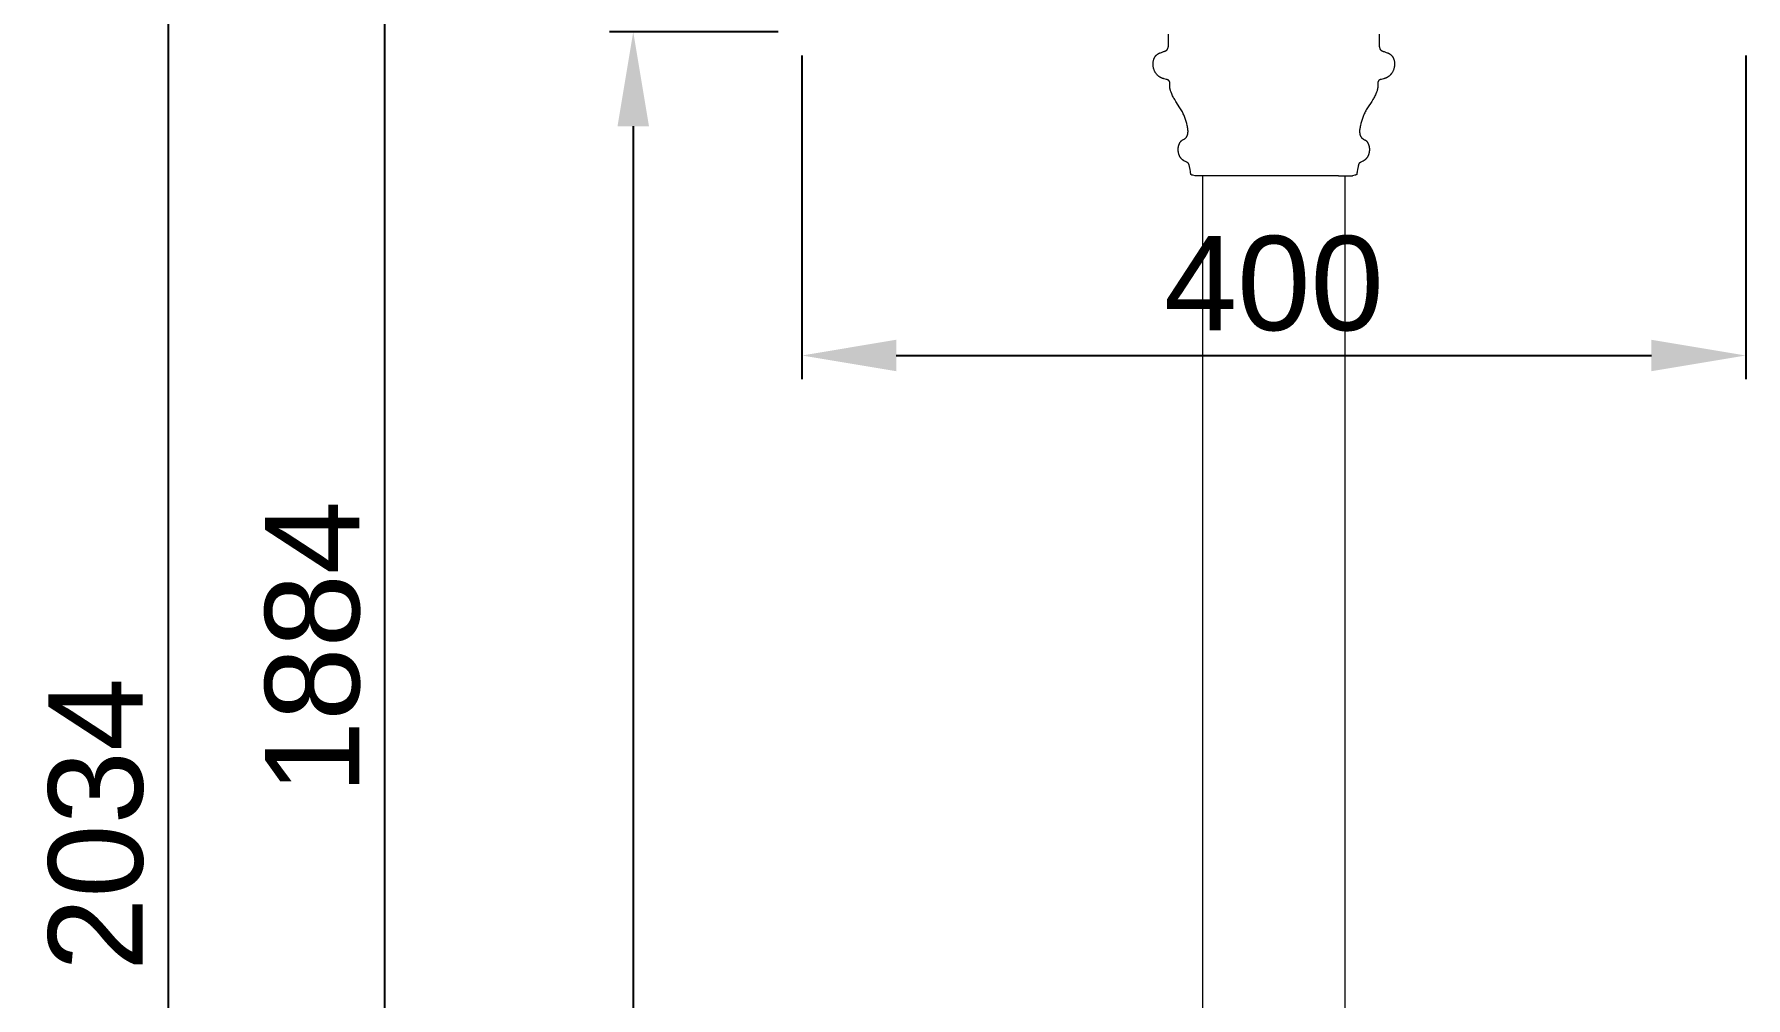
# Model space of a CAD drawing. Header units: millimetres. Extents: x -124 to 15640, y 659 to 4121.
# Drawn here: x -124 to 601, y 3030 to 3439 of the extents above; entities that cross this region are included whole.
import ezdxf

# ---------------------------------------------------------------- set-up
doc = ezdxf.new("R2010")
doc.units = ezdxf.units.MM
doc.layers.add('ZANO_R', color=7, linetype='Continuous', lineweight=0)
doc.styles.add('Arial', font='arial.ttf')
doc.styles.get("Standard").update_dxf_attribs({"font": 'ARIALUNI.TTF'})
doc.dimstyles.new('pl i ang', dxfattribs={"dimtxt": 50, "dimasz": 50, "dimexe": 1.25, "dimexo": 0.625, "dimgap": 10, "dimtad": 1, "dimtoh": 1, "dimtxsty": 'Standard', "dimcen": 2.5, "dimclrd": 1, "dimclre": 1, "dimclrt": 1, "dimadec": 0, "dimazin": 0, "dimtfac": 1, "dimtmove": 0, "dimatfit": 3, "dimfxl": 1, "dimarcsym": 1})

# ---------------------------------------------------------------- blocks, each defined once
blk = doc.blocks.new('*D452')
at = {"layer": 'ZANO_R', "color": 1, "lineweight": -2}
for p, q in [((387.78, 4120.6), (-77.3, 4120.6)), ((-67.3, 4080.6), (-67.3, 2126.6)), ((266.27, 2086.6), (-77.3, 2086.6))]:
    blk.add_line(p, q, dxfattribs=at)
at = {"layer": 'ZANO_R', "color": 1}
for points in [[(-60.64, 4080.6), (-73.97, 4080.6), (-67.3, 4120.6)], [(-73.97, 2126.6), (-60.64, 2126.6), (-67.3, 2086.6)]]:
    blk.add_solid(points, dxfattribs=at)
at = {"layer": 'ZANO_R', "color": 1, "insert": (-97.74, 3103.6), "char_height": 40, "attachment_point": 5, "rotation": 90, "style": 'Arial'}
blk.add_mtext('2034', dxfattribs=at)
blk = doc.blocks.new('*D453')
at = {"layer": 'ZANO_R', "color": 1, "lineweight": -2}
for p, q in [((387.78, 4120.6), (14.49, 4120.6)), ((24.49, 4080.6), (24.49, 2276.6)), ((155.51, 2236.6), (14.49, 2236.6))]:
    blk.add_line(p, q, dxfattribs=at)
at = {"layer": 'ZANO_R', "color": 1}
for points in [[(31.15, 4080.6), (17.82, 4080.6), (24.49, 4120.6)], [(17.82, 2276.6), (31.15, 2276.6), (24.49, 2236.6)]]:
    blk.add_solid(points, dxfattribs=at)
at = {"layer": 'ZANO_R', "color": 1, "insert": (-5.94, 3178.6), "char_height": 40, "attachment_point": 5, "rotation": 90, "style": 'Arial'}
blk.add_mtext('1884', dxfattribs=at)
blk = doc.blocks.new('*D458')
at = {"layer": 'ZANO_R', "color": 1, "lineweight": -2}
for p, q in [((201.29, 3429.6), (201.29, 3292.39)), ((601.29, 3429.6), (601.29, 3292.39)), ((241.29, 3302.39), (561.29, 3302.39))]:
    blk.add_line(p, q, dxfattribs=at)
at = {"layer": 'ZANO_R', "color": 1}
for points in [[(241.29, 3309.06), (241.29, 3295.72), (201.29, 3302.39)], [(561.29, 3295.72), (561.29, 3309.06), (601.29, 3302.39)]]:
    blk.add_solid(points, dxfattribs=at)
at = {"layer": 'ZANO_R', "color": 1, "insert": (401.29, 3332.81), "char_height": 40, "attachment_point": 5, "style": 'Arial'}
blk.add_mtext('400', dxfattribs=at)
blk = doc.blocks.new('*D464')
at = {"layer": 'ZANO_R', "color": 1, "lineweight": -2}
for p, q in [((191.29, 3439.6), (119.85, 3439.6)), ((129.85, 3399.6), (129.85, 2276.6)), ((344.84, 2236.6), (119.85, 2236.6))]:
    blk.add_line(p, q, dxfattribs=at)
at = {"layer": 'ZANO_R', "color": 1}
for points in [[(136.51, 3399.6), (123.18, 3399.6), (129.85, 3439.6)], [(123.18, 2276.6), (136.51, 2276.6), (129.85, 2236.6)]]:
    blk.add_solid(points, dxfattribs=at)
at = {"layer": 'ZANO_R', "color": 1, "insert": (99.41, 2838.1), "char_height": 40, "attachment_point": 5, "rotation": 90, "style": 'Arial'}
blk.add_mtext('1203', dxfattribs=at)

msp = doc.modelspace()

# ---------------------------------------------------------------- linework, layer by layer
at = {"layer": 'ZANO_R'}
for p, q in [((356.65, 3435.29), (356.62, 3438.6)), ((445.95, 3438.6), (445.92, 3435.29)), ((352.7, 3430.52), (352.8, 3430.57)), ((352.8, 3430.57), (353.02, 3430.66)), ((353.02, 3430.66), (353.24, 3430.75)), ((353.24, 3430.75), (353.69, 3430.91)), ((353.69, 3430.91), (354.59, 3431.2)), ((354.59, 3431.2), (354.88, 3431.31)), ((354.88, 3431.31), (355.04, 3431.37)), ((355.04, 3431.37), (355.2, 3431.43)), ((355.2, 3431.43), (355.29, 3431.47)), ((355.29, 3431.47), (355.37, 3431.51)), ((355.37, 3431.51), (355.46, 3431.55)), ((355.46, 3431.55), (355.55, 3431.59)), ((355.55, 3431.59), (355.63, 3431.64)), ((355.63, 3431.64), (355.71, 3431.69)), ((355.71, 3431.69), (355.75, 3431.71)), ((355.75, 3431.71), (355.79, 3431.74)), ((355.79, 3431.74), (355.83, 3431.77)), ((355.83, 3431.77), (355.87, 3431.79)), ((355.87, 3431.79), (355.9, 3431.82)), ((355.9, 3431.82), (355.94, 3431.85)), ((355.94, 3431.85), (355.97, 3431.88)), ((355.97, 3431.88), (356.01, 3431.91)), ((356.01, 3431.91), (356.04, 3431.93)), ((356.04, 3431.93), (356.07, 3431.97)), ((356.07, 3431.97), (356.08, 3431.98)), ((356.08, 3431.98), (356.1, 3432)), ((356.1, 3432), (356.11, 3432.01)), ((356.11, 3432.01), (356.12, 3432.03)), ((356.12, 3432.03), (356.14, 3432.05)), ((356.14, 3432.05), (356.15, 3432.06)), ((356.15, 3432.06), (356.16, 3432.08)), ((356.16, 3432.08), (356.18, 3432.1)), ((356.18, 3432.1), (356.19, 3432.12)), ((356.19, 3432.12), (356.2, 3432.14)), ((356.2, 3432.14), (356.21, 3432.16)), ((356.21, 3432.16), (356.22, 3432.17)), ((356.22, 3432.17), (356.24, 3432.21)), ((356.24, 3432.21), (356.26, 3432.25)), ((356.26, 3432.25), (356.28, 3432.29)), ((356.28, 3432.29), (356.3, 3432.33)), ((356.3, 3432.33), (356.31, 3432.36)), ((356.31, 3432.36), (356.33, 3432.4)), ((356.33, 3432.4), (356.36, 3432.48)), ((356.36, 3432.48), (356.4, 3432.62)), ((356.4, 3432.62), (356.51, 3432.98)), ((356.51, 3432.98), (356.53, 3433.06)), ((356.53, 3433.06), (356.55, 3433.14)), ((356.55, 3433.14), (356.57, 3433.22)), ((356.57, 3433.22), (356.58, 3433.3)), ((356.58, 3433.3), (356.6, 3433.38)), ((356.6, 3433.38), (356.61, 3433.47)), ((356.61, 3433.47), (356.62, 3433.56)), ((356.62, 3433.56), (356.63, 3433.65)), ((356.63, 3433.65), (356.64, 3433.76)), ((356.64, 3433.87), (356.65, 3434.12)), ((356.64, 3433.76), (356.64, 3433.87)), ((356.65, 3434.12), (356.65, 3435.29)), ((445.92, 3435.29), (445.92, 3434.12)), ((445.92, 3434.12), (445.93, 3433.87)), ((445.93, 3433.87), (445.94, 3433.76)), ((445.94, 3433.76), (445.95, 3433.65)), ((445.95, 3433.65), (445.96, 3433.56)), ((445.96, 3433.56), (445.97, 3433.47)), ((445.97, 3433.47), (445.98, 3433.38)), ((445.98, 3433.38), (445.99, 3433.3)), ((445.99, 3433.3), (446.01, 3433.22)), ((446.01, 3433.22), (446.03, 3433.14)), ((446.03, 3433.14), (446.05, 3433.06)), ((446.05, 3433.06), (446.07, 3432.98)), ((446.07, 3432.98), (446.17, 3432.62)), ((446.17, 3432.62), (446.22, 3432.48)), ((446.22, 3432.48), (446.25, 3432.4)), ((446.25, 3432.4), (446.26, 3432.36)), ((446.26, 3432.36), (446.28, 3432.33)), ((446.28, 3432.33), (446.29, 3432.29)), ((446.29, 3432.29), (446.31, 3432.25)), ((446.31, 3432.25), (446.33, 3432.21)), ((446.33, 3432.21), (446.35, 3432.17)), ((446.35, 3432.17), (446.36, 3432.16)), ((446.36, 3432.16), (446.37, 3432.14)), ((446.37, 3432.14), (446.39, 3432.12)), ((446.39, 3432.12), (446.4, 3432.1)), ((446.4, 3432.1), (446.41, 3432.08)), ((446.41, 3432.08), (446.42, 3432.06)), ((446.42, 3432.06), (446.44, 3432.05)), ((446.44, 3432.05), (446.45, 3432.03)), ((446.45, 3432.03), (446.47, 3432.01)), ((446.47, 3432.01), (446.48, 3432)), ((446.48, 3432), (446.49, 3431.98)), ((446.49, 3431.98), (446.51, 3431.97)), ((446.51, 3431.97), (446.54, 3431.93)), ((446.54, 3431.93), (446.57, 3431.91)), ((446.57, 3431.91), (446.6, 3431.88)), ((446.6, 3431.88), (446.64, 3431.85)), ((446.64, 3431.85), (446.67, 3431.82)), ((446.67, 3431.82), (446.71, 3431.79)), ((446.71, 3431.79), (446.75, 3431.77)), ((446.75, 3431.77), (446.78, 3431.74)), ((446.78, 3431.74), (446.82, 3431.71)), ((446.82, 3431.71), (446.86, 3431.69)), ((446.86, 3431.69), (446.95, 3431.64)), ((446.95, 3431.64), (447.03, 3431.59)), ((447.03, 3431.59), (447.12, 3431.55)), ((447.12, 3431.55), (447.2, 3431.51)), ((447.2, 3431.51), (447.29, 3431.47)), ((447.29, 3431.47), (447.37, 3431.43)), ((447.37, 3431.43), (447.54, 3431.37)), ((447.54, 3431.37), (447.7, 3431.31)), ((447.7, 3431.31), (447.99, 3431.2)), ((447.99, 3431.2), (448.88, 3430.91)), ((448.88, 3430.91), (449.34, 3430.75)), ((449.34, 3430.75), (449.56, 3430.66)), ((449.56, 3430.66), (449.77, 3430.57)), ((449.77, 3430.57), (449.88, 3430.52)), ((350.11, 3426.07), (350.12, 3426.27)), ((350.11, 3425.87), (350.11, 3426.07)), ((350.11, 3425.68), (350.11, 3425.87)), ((350.12, 3425.48), (350.11, 3425.68)), ((350.12, 3426.27), (350.13, 3426.47)), ((350.14, 3425.28), (350.12, 3425.48)), ((350.13, 3426.47), (350.15, 3426.66)), ((350.16, 3425.09), (350.14, 3425.28)), ((350.15, 3426.66), (350.17, 3426.86)), ((350.19, 3424.89), (350.16, 3425.09)), ((350.17, 3426.86), (350.2, 3427.06)), ((350.22, 3424.7), (350.19, 3424.89)), ((350.2, 3427.06), (350.24, 3427.25)), ((350.26, 3424.5), (350.22, 3424.7)), ((350.24, 3427.25), (350.28, 3427.44)), ((350.3, 3424.3), (350.26, 3424.5)), ((350.28, 3427.44), (350.33, 3427.63)), ((350.35, 3424.1), (350.3, 3424.3)), ((350.33, 3427.63), (350.39, 3427.82)), ((350.41, 3423.9), (350.35, 3424.1)), ((350.39, 3427.82), (350.44, 3427.99)), ((350.47, 3423.71), (350.41, 3423.9)), ((350.44, 3427.99), (350.51, 3428.16)), ((350.54, 3423.51), (350.47, 3423.71)), ((350.51, 3428.16), (350.58, 3428.33)), ((350.62, 3423.32), (350.54, 3423.51)), ((350.58, 3428.33), (350.61, 3428.41)), ((350.61, 3428.41), (350.65, 3428.49)), ((350.7, 3423.13), (350.62, 3423.32)), ((350.65, 3428.49), (350.69, 3428.57)), ((350.69, 3428.57), (350.73, 3428.65)), ((350.73, 3428.65), (350.77, 3428.73)), ((350.77, 3428.73), (350.82, 3428.81)), ((350.82, 3428.81), (350.86, 3428.89)), ((350.86, 3428.89), (350.91, 3428.97)), ((350.91, 3428.97), (350.96, 3429.04)), ((350.96, 3429.04), (351.01, 3429.12)), ((351.01, 3429.12), (351.06, 3429.19)), ((351.06, 3429.19), (351.11, 3429.26)), ((351.11, 3429.26), (351.17, 3429.33)), ((351.17, 3429.33), (351.22, 3429.41)), ((351.22, 3429.41), (351.28, 3429.47)), ((351.28, 3429.47), (351.34, 3429.54)), ((351.34, 3429.54), (351.4, 3429.61)), ((351.4, 3429.61), (351.46, 3429.67)), ((351.46, 3429.67), (351.53, 3429.74)), ((351.53, 3429.74), (351.59, 3429.8)), ((351.59, 3429.8), (351.66, 3429.86)), ((351.66, 3429.86), (351.73, 3429.92)), ((351.73, 3429.92), (351.8, 3429.98)), ((351.8, 3429.98), (351.87, 3430.03)), ((351.87, 3430.03), (351.94, 3430.09)), ((351.94, 3430.09), (352.02, 3430.14)), ((352.02, 3430.14), (352.11, 3430.2)), ((352.11, 3430.2), (352.2, 3430.26)), ((352.2, 3430.26), (352.3, 3430.32)), ((352.3, 3430.32), (352.39, 3430.37)), ((352.39, 3430.37), (352.49, 3430.42)), ((352.49, 3430.42), (352.59, 3430.47)), ((352.59, 3430.47), (352.7, 3430.52)), ((449.88, 3430.52), (449.98, 3430.47)), ((449.98, 3430.47), (450.08, 3430.42)), ((450.08, 3430.42), (450.18, 3430.37)), ((450.18, 3430.37), (450.28, 3430.32)), ((450.28, 3430.32), (450.37, 3430.26)), ((450.37, 3430.26), (450.47, 3430.2)), ((450.47, 3430.2), (450.56, 3430.14)), ((450.56, 3430.14), (450.63, 3430.09)), ((450.63, 3430.09), (450.71, 3430.03)), ((450.71, 3430.03), (450.78, 3429.98)), ((450.78, 3429.98), (450.85, 3429.92)), ((450.85, 3429.92), (450.92, 3429.86)), ((450.92, 3429.86), (450.98, 3429.8)), ((450.98, 3429.8), (451.05, 3429.74)), ((451.05, 3429.74), (451.11, 3429.67)), ((451.11, 3429.67), (451.17, 3429.61)), ((451.17, 3429.61), (451.23, 3429.54)), ((451.23, 3429.54), (451.29, 3429.47)), ((451.29, 3429.47), (451.35, 3429.41)), ((451.35, 3429.41), (451.41, 3429.33)), ((451.41, 3429.33), (451.46, 3429.26)), ((451.46, 3429.26), (451.51, 3429.19)), ((451.51, 3429.19), (451.57, 3429.12)), ((451.57, 3429.12), (451.62, 3429.04)), ((451.62, 3429.04), (451.66, 3428.97)), ((451.66, 3428.97), (451.71, 3428.89)), ((451.71, 3428.89), (451.76, 3428.81)), ((451.76, 3428.81), (451.8, 3428.73)), ((451.8, 3428.73), (451.84, 3428.65)), ((451.84, 3428.65), (451.88, 3428.57)), ((451.88, 3428.57), (451.92, 3428.49)), ((451.96, 3423.32), (451.88, 3423.13)), ((451.92, 3428.49), (451.96, 3428.41)), ((451.96, 3428.41), (452, 3428.33)), ((452.03, 3423.51), (451.96, 3423.32)), ((452, 3428.33), (452.07, 3428.16)), ((452.1, 3423.71), (452.03, 3423.51)), ((452.07, 3428.16), (452.13, 3427.99)), ((452.16, 3423.9), (452.1, 3423.71)), ((452.13, 3427.99), (452.19, 3427.82)), ((452.22, 3424.1), (452.16, 3423.9)), ((452.19, 3427.82), (452.24, 3427.63)), ((452.27, 3424.3), (452.22, 3424.1)), ((452.24, 3427.63), (452.29, 3427.44)), ((452.32, 3424.5), (452.27, 3424.3)), ((452.29, 3427.44), (452.34, 3427.25)), ((452.36, 3424.7), (452.32, 3424.5)), ((452.34, 3427.25), (452.37, 3427.06)), ((452.39, 3424.89), (452.36, 3424.7)), ((452.37, 3427.06), (452.4, 3426.86)), ((452.42, 3425.09), (452.39, 3424.89)), ((452.4, 3426.86), (452.43, 3426.66)), ((452.44, 3425.28), (452.42, 3425.09)), ((452.43, 3426.66), (452.45, 3426.47)), ((452.45, 3425.48), (452.44, 3425.28)), ((452.45, 3426.47), (452.46, 3426.27)), ((452.46, 3425.68), (452.45, 3425.48)), ((452.46, 3426.27), (452.47, 3426.07)), ((452.47, 3425.87), (452.46, 3425.68)), ((452.47, 3426.07), (452.47, 3425.87)), ((350.79, 3422.94), (350.7, 3423.13)), ((350.88, 3422.76), (350.79, 3422.94)), ((350.98, 3422.57), (350.88, 3422.76)), ((351.08, 3422.39), (350.98, 3422.57)), ((351.2, 3422.22), (351.08, 3422.39)), ((351.31, 3422.04), (351.2, 3422.22)), ((351.44, 3421.88), (351.31, 3422.04)), ((351.57, 3421.71), (351.44, 3421.88)), ((351.63, 3421.63), (351.57, 3421.71)), ((351.7, 3421.55), (351.63, 3421.63)), ((351.77, 3421.47), (351.7, 3421.55)), ((351.85, 3421.39), (351.77, 3421.47)), ((351.92, 3421.31), (351.85, 3421.39)), ((351.99, 3421.24), (351.92, 3421.31)), ((352.07, 3421.16), (351.99, 3421.24)), ((352.15, 3421.09), (352.07, 3421.16)), ((352.23, 3421.02), (352.15, 3421.09)), ((352.31, 3420.95), (352.23, 3421.02)), ((352.39, 3420.88), (352.31, 3420.95)), ((352.48, 3420.81), (352.39, 3420.88)), ((352.56, 3420.74), (352.48, 3420.81)), ((352.65, 3420.68), (352.56, 3420.74)), ((352.74, 3420.61), (352.65, 3420.68)), ((352.83, 3420.55), (352.74, 3420.61)), ((352.92, 3420.49), (352.83, 3420.55)), ((353.01, 3420.43), (352.92, 3420.49)), ((353.11, 3420.37), (353.01, 3420.43)), ((353.21, 3420.31), (353.11, 3420.37)), ((353.3, 3420.26), (353.21, 3420.31)), ((353.4, 3420.21), (353.3, 3420.26)), ((353.51, 3420.15), (353.4, 3420.21)), ((353.61, 3420.1), (353.51, 3420.15)), ((353.71, 3420.06), (353.61, 3420.1)), ((353.82, 3420.01), (353.71, 3420.06)), ((353.93, 3419.97), (353.82, 3420.01)), ((354.04, 3419.92), (353.93, 3419.97)), ((354.15, 3419.88), (354.04, 3419.92)), ((354.26, 3419.84), (354.15, 3419.88)), ((354.37, 3419.8), (354.26, 3419.84)), ((354.49, 3419.77), (354.37, 3419.8)), ((354.62, 3419.73), (354.49, 3419.77)), ((354.76, 3419.69), (354.62, 3419.73)), ((355.8, 3419.44), (354.76, 3419.69)), ((355.92, 3419.41), (355.8, 3419.44)), ((356.04, 3419.37), (355.92, 3419.41)), ((356.16, 3419.33), (356.04, 3419.37)), ((356.22, 3419.31), (356.16, 3419.33)), ((356.28, 3419.29), (356.22, 3419.31)), ((356.33, 3419.27), (356.28, 3419.29)), ((356.39, 3419.24), (356.33, 3419.27)), ((356.44, 3419.22), (356.39, 3419.24)), ((356.49, 3419.19), (356.44, 3419.22)), ((356.52, 3419.18), (356.49, 3419.19)), ((356.54, 3419.16), (356.52, 3419.18)), ((356.57, 3419.15), (356.54, 3419.16)), ((356.59, 3419.13), (356.57, 3419.15)), ((356.62, 3419.12), (356.59, 3419.13)), ((356.64, 3419.1), (356.62, 3419.12)), ((356.66, 3419.09), (356.64, 3419.1)), ((356.68, 3419.07), (356.66, 3419.09)), ((356.7, 3419.06), (356.68, 3419.07)), ((356.73, 3419.04), (356.7, 3419.06)), ((356.75, 3419.02), (356.73, 3419.04)), ((356.77, 3419.01), (356.75, 3419.02)), ((356.78, 3418.99), (356.77, 3419.01)), ((356.8, 3418.97), (356.78, 3418.99)), ((356.82, 3418.95), (356.8, 3418.97)), ((356.84, 3418.93), (356.82, 3418.95)), ((356.86, 3418.92), (356.84, 3418.93)), ((356.87, 3418.9), (356.86, 3418.92)), ((356.89, 3418.88), (356.87, 3418.9)), ((356.91, 3418.86), (356.89, 3418.88)), ((356.92, 3418.84), (356.91, 3418.86)), ((356.94, 3418.82), (356.92, 3418.84)), ((356.95, 3418.8), (356.94, 3418.82)), ((356.97, 3418.78), (356.95, 3418.8)), ((356.98, 3418.76), (356.97, 3418.78)), ((356.99, 3418.74), (356.98, 3418.76)), ((357.01, 3418.72), (356.99, 3418.74)), ((357.02, 3418.7), (357.01, 3418.72)), ((357.03, 3418.68), (357.02, 3418.7)), ((357.04, 3418.66), (357.03, 3418.68)), ((357.06, 3418.64), (357.04, 3418.66)), ((357.07, 3418.62), (357.06, 3418.64)), ((357.09, 3418.57), (357.07, 3418.62)), ((357.11, 3418.53), (357.09, 3418.57)), ((357.12, 3418.48), (357.11, 3418.53)), ((357.14, 3418.44), (357.12, 3418.48)), ((357.16, 3418.39), (357.14, 3418.44)), ((357.17, 3418.35), (357.16, 3418.39)), ((357.18, 3418.3), (357.17, 3418.35)), ((357.2, 3418.25), (357.18, 3418.3)), ((357.21, 3418.2), (357.2, 3418.25)), ((357.22, 3418.15), (357.21, 3418.2)), ((357.22, 3418.1), (357.22, 3418.15)), ((357.23, 3418.06), (357.22, 3418.1)), ((357.24, 3418.01), (357.23, 3418.06)), ((357.25, 3417.96), (357.24, 3418.01)), ((357.24, 3416.59), (357.27, 3417.48)), ((357.24, 3416.32), (357.24, 3416.59)), ((357.24, 3416.18), (357.24, 3416.32)), ((357.25, 3416.05), (357.24, 3416.18)), ((357.25, 3417.85), (357.25, 3417.96)), ((357.26, 3417.73), (357.25, 3417.85)), ((357.27, 3417.61), (357.26, 3417.73)), ((357.27, 3417.48), (357.27, 3417.61)), ((445.32, 3417.85), (445.31, 3417.73)), ((445.31, 3417.73), (445.31, 3417.61)), ((445.31, 3417.61), (445.31, 3417.48)), ((445.31, 3417.48), (445.33, 3416.59)), ((445.33, 3417.96), (445.32, 3417.85)), ((445.34, 3418.01), (445.33, 3417.96)), ((445.33, 3416.59), (445.33, 3416.32)), ((445.33, 3416.32), (445.33, 3416.18)), ((445.33, 3416.18), (445.33, 3416.05)), ((445.35, 3418.1), (445.34, 3418.06)), ((445.34, 3418.06), (445.34, 3418.01)), ((445.36, 3418.15), (445.35, 3418.1)), ((445.37, 3418.2), (445.36, 3418.15)), ((445.38, 3418.25), (445.37, 3418.2)), ((445.39, 3418.3), (445.38, 3418.25)), ((445.4, 3418.35), (445.39, 3418.3)), ((445.42, 3418.39), (445.4, 3418.35)), ((445.43, 3418.44), (445.42, 3418.39)), ((445.45, 3418.48), (445.43, 3418.44)), ((445.47, 3418.53), (445.45, 3418.48)), ((445.49, 3418.57), (445.47, 3418.53)), ((445.51, 3418.62), (445.49, 3418.57)), ((445.52, 3418.64), (445.51, 3418.62)), ((445.53, 3418.66), (445.52, 3418.64)), ((445.54, 3418.68), (445.53, 3418.66)), ((445.56, 3418.7), (445.54, 3418.68)), ((445.57, 3418.72), (445.56, 3418.7)), ((445.58, 3418.74), (445.57, 3418.72)), ((445.59, 3418.76), (445.58, 3418.74)), ((445.61, 3418.78), (445.59, 3418.76)), ((445.62, 3418.8), (445.61, 3418.78)), ((445.64, 3418.82), (445.62, 3418.8)), ((445.65, 3418.84), (445.64, 3418.82)), ((445.67, 3418.86), (445.65, 3418.84)), ((445.68, 3418.88), (445.67, 3418.86)), ((445.7, 3418.9), (445.68, 3418.88)), ((445.72, 3418.92), (445.7, 3418.9)), ((445.73, 3418.93), (445.72, 3418.92)), ((445.75, 3418.95), (445.73, 3418.93)), ((445.77, 3418.97), (445.75, 3418.95)), ((445.79, 3418.99), (445.77, 3418.97)), ((445.81, 3419.01), (445.79, 3418.99)), ((445.83, 3419.02), (445.81, 3419.01)), ((445.85, 3419.04), (445.83, 3419.02)), ((445.87, 3419.06), (445.85, 3419.04)), ((445.89, 3419.07), (445.87, 3419.06)), ((445.91, 3419.09), (445.89, 3419.07)), ((445.94, 3419.1), (445.91, 3419.09)), ((445.96, 3419.12), (445.94, 3419.1)), ((445.98, 3419.13), (445.96, 3419.12)), ((446.01, 3419.15), (445.98, 3419.13)), ((446.03, 3419.16), (446.01, 3419.15)), ((446.06, 3419.18), (446.03, 3419.16)), ((446.08, 3419.19), (446.06, 3419.18)), ((446.13, 3419.22), (446.08, 3419.19)), ((446.19, 3419.24), (446.13, 3419.22)), ((446.24, 3419.27), (446.19, 3419.24)), ((446.3, 3419.29), (446.24, 3419.27)), ((446.36, 3419.31), (446.3, 3419.29)), ((446.42, 3419.33), (446.36, 3419.31)), ((446.53, 3419.37), (446.42, 3419.33)), ((446.65, 3419.41), (446.53, 3419.37)), ((446.77, 3419.44), (446.65, 3419.41)), ((447.82, 3419.69), (446.77, 3419.44)), ((447.95, 3419.73), (447.82, 3419.69)), ((448.08, 3419.77), (447.95, 3419.73)), ((448.2, 3419.8), (448.08, 3419.77)), ((448.31, 3419.84), (448.2, 3419.8)), ((448.43, 3419.88), (448.31, 3419.84)), ((448.54, 3419.92), (448.43, 3419.88)), ((448.65, 3419.97), (448.54, 3419.92)), ((448.76, 3420.01), (448.65, 3419.97)), ((448.86, 3420.06), (448.76, 3420.01)), ((448.97, 3420.1), (448.86, 3420.06)), ((449.07, 3420.15), (448.97, 3420.1)), ((449.17, 3420.21), (449.07, 3420.15)), ((449.27, 3420.26), (449.17, 3420.21)), ((449.37, 3420.31), (449.27, 3420.26)), ((449.47, 3420.37), (449.37, 3420.31)), ((449.56, 3420.43), (449.47, 3420.37)), ((449.65, 3420.49), (449.56, 3420.43)), ((449.75, 3420.55), (449.65, 3420.49)), ((449.84, 3420.61), (449.75, 3420.55)), ((449.93, 3420.68), (449.84, 3420.61)), ((450.01, 3420.74), (449.93, 3420.68)), ((450.1, 3420.81), (450.01, 3420.74)), ((450.18, 3420.88), (450.1, 3420.81)), ((450.27, 3420.95), (450.18, 3420.88)), ((450.35, 3421.02), (450.27, 3420.95)), ((450.43, 3421.09), (450.35, 3421.02)), ((450.5, 3421.16), (450.43, 3421.09)), ((450.58, 3421.24), (450.5, 3421.16)), ((450.66, 3421.31), (450.58, 3421.24)), ((450.73, 3421.39), (450.66, 3421.31)), ((450.8, 3421.47), (450.73, 3421.39)), ((450.87, 3421.55), (450.8, 3421.47)), ((450.94, 3421.63), (450.87, 3421.55)), ((451.01, 3421.71), (450.94, 3421.63)), ((451.14, 3421.88), (451.01, 3421.71)), ((451.26, 3422.04), (451.14, 3421.88)), ((451.38, 3422.22), (451.26, 3422.04)), ((451.49, 3422.39), (451.38, 3422.22)), ((451.6, 3422.57), (451.49, 3422.39)), ((451.69, 3422.76), (451.6, 3422.57)), ((451.79, 3422.94), (451.69, 3422.76)), ((451.88, 3423.13), (451.79, 3422.94)), ((357.26, 3415.91), (357.25, 3416.05)), ((357.27, 3415.78), (357.26, 3415.91)), ((357.29, 3415.63), (357.27, 3415.78)), ((357.32, 3415.48), (357.29, 3415.63)), ((357.35, 3415.33), (357.32, 3415.48)), ((357.38, 3415.17), (357.35, 3415.33)), ((357.42, 3415.02), (357.38, 3415.17)), ((357.46, 3414.87), (357.42, 3415.02)), ((357.51, 3414.72), (357.46, 3414.87)), ((357.56, 3414.57), (357.51, 3414.72)), ((357.66, 3414.26), (357.56, 3414.57)), ((357.77, 3413.96), (357.66, 3414.26)), ((358.02, 3413.38), (357.77, 3413.96)), ((358.21, 3412.95), (358.02, 3413.38)), ((358.41, 3412.52), (358.21, 3412.95)), ((358.62, 3412.1), (358.41, 3412.52)), ((358.84, 3411.69), (358.62, 3412.1)), ((359.06, 3411.28), (358.84, 3411.69)), ((359.29, 3410.87), (359.06, 3411.28)), ((359.79, 3410.04), (359.29, 3410.87)), ((361.53, 3407.4), (359.79, 3410.04)), ((442.78, 3410.04), (441.04, 3407.4)), ((443.28, 3410.87), (442.78, 3410.04)), ((443.52, 3411.28), (443.28, 3410.87)), ((443.74, 3411.69), (443.52, 3411.28)), ((443.95, 3412.1), (443.74, 3411.69)), ((444.16, 3412.52), (443.95, 3412.1)), ((444.36, 3412.95), (444.16, 3412.52)), ((444.56, 3413.38), (444.36, 3412.95)), ((444.8, 3413.96), (444.56, 3413.38)), ((444.91, 3414.26), (444.8, 3413.96)), ((445.02, 3414.57), (444.91, 3414.26)), ((445.07, 3414.72), (445.02, 3414.57)), ((445.11, 3414.87), (445.07, 3414.72)), ((445.16, 3415.02), (445.11, 3414.87)), ((445.19, 3415.17), (445.16, 3415.02)), ((445.23, 3415.33), (445.19, 3415.17)), ((445.26, 3415.48), (445.23, 3415.33)), ((445.28, 3415.63), (445.26, 3415.48)), ((445.3, 3415.78), (445.28, 3415.63)), ((445.32, 3415.91), (445.3, 3415.78)), ((445.33, 3416.05), (445.32, 3415.91)), ((361.82, 3406.95), (361.53, 3407.4)), ((362.09, 3406.48), (361.82, 3406.95)), ((362.32, 3406.09), (362.09, 3406.48)), ((362.53, 3405.69), (362.32, 3406.09)), ((362.73, 3405.29), (362.53, 3405.69)), ((362.92, 3404.89), (362.73, 3405.29)), ((363.1, 3404.48), (362.92, 3404.89)), ((363.28, 3404.08), (363.1, 3404.48)), ((363.44, 3403.67), (363.28, 3404.08)), ((363.59, 3403.26), (363.44, 3403.67)), ((363.74, 3402.85), (363.59, 3403.26)), ((363.88, 3402.43), (363.74, 3402.85)), ((364.14, 3401.59), (363.88, 3402.43)), ((364.37, 3400.73), (364.14, 3401.59)), ((438.44, 3401.59), (438.2, 3400.73)), ((438.7, 3402.43), (438.44, 3401.59)), ((438.83, 3402.85), (438.7, 3402.43)), ((438.98, 3403.26), (438.83, 3402.85)), ((439.14, 3403.67), (438.98, 3403.26)), ((439.3, 3404.08), (439.14, 3403.67)), ((439.47, 3404.48), (439.3, 3404.08)), ((439.65, 3404.89), (439.47, 3404.48)), ((439.84, 3405.29), (439.65, 3404.89)), ((440.05, 3405.69), (439.84, 3405.29)), ((440.26, 3406.09), (440.05, 3405.69)), ((440.48, 3406.48), (440.26, 3406.09)), ((440.76, 3406.95), (440.48, 3406.48)), ((441.04, 3407.4), (440.76, 3406.95)), ((363.56, 3394.28), (363.63, 3394.33)), ((363.63, 3394.33), (363.7, 3394.37)), ((363.7, 3394.37), (363.73, 3394.4)), ((363.73, 3394.4), (363.76, 3394.42)), ((363.76, 3394.42), (363.83, 3394.47)), ((363.83, 3394.47), (363.88, 3394.52)), ((363.88, 3394.52), (363.94, 3394.57)), ((363.94, 3394.57), (364, 3394.62)), ((364, 3394.62), (364.05, 3394.68)), ((364.05, 3394.68), (364.1, 3394.74)), ((364.1, 3394.74), (364.15, 3394.8)), ((364.15, 3394.8), (364.2, 3394.86)), ((364.2, 3394.86), (364.25, 3394.92)), ((364.25, 3394.92), (364.29, 3394.98)), ((364.29, 3394.98), (364.34, 3395.05)), ((364.34, 3395.05), (364.38, 3395.11)), ((364.58, 3399.85), (364.37, 3400.73)), ((364.38, 3395.11), (364.42, 3395.18)), ((364.42, 3395.18), (364.46, 3395.25)), ((364.46, 3395.25), (364.49, 3395.32)), ((364.49, 3395.32), (364.53, 3395.39)), ((364.53, 3395.39), (364.56, 3395.46)), ((364.56, 3395.46), (364.59, 3395.53)), ((364.67, 3399.46), (364.58, 3399.85)), ((364.59, 3395.53), (364.62, 3395.6)), ((364.62, 3395.6), (364.65, 3395.68)), ((364.65, 3395.68), (364.68, 3395.75)), ((364.75, 3399.06), (364.67, 3399.46)), ((364.68, 3395.75), (364.7, 3395.83)), ((364.7, 3395.83), (364.73, 3395.9)), ((364.73, 3395.9), (364.75, 3395.98)), ((364.83, 3398.65), (364.75, 3399.06)), ((364.75, 3395.98), (364.77, 3396.06)), ((364.77, 3396.06), (364.79, 3396.13)), ((364.79, 3396.13), (364.81, 3396.21)), ((364.81, 3396.21), (364.84, 3396.37)), ((364.86, 3398.44), (364.83, 3398.65)), ((364.84, 3396.37), (364.87, 3396.53)), ((364.88, 3398.23), (364.86, 3398.44)), ((364.87, 3396.53), (364.89, 3396.63)), ((364.9, 3398.02), (364.88, 3398.23)), ((364.89, 3396.63), (364.9, 3396.74)), ((364.92, 3397.81), (364.9, 3398.02)), ((364.9, 3396.74), (364.91, 3396.85)), ((364.91, 3396.85), (364.92, 3396.95)), ((364.93, 3397.59), (364.92, 3397.81)), ((364.92, 3397.06), (364.93, 3397.17)), ((364.92, 3396.95), (364.92, 3397.06)), ((364.93, 3397.38), (364.93, 3397.59)), ((364.93, 3397.17), (364.93, 3397.38)), ((437.65, 3397.81), (437.64, 3397.59)), ((437.64, 3397.59), (437.64, 3397.38)), ((437.64, 3397.38), (437.65, 3397.17)), ((437.67, 3398.02), (437.65, 3397.81)), ((437.65, 3397.17), (437.65, 3397.06)), ((437.65, 3397.06), (437.66, 3396.95)), ((437.66, 3396.95), (437.67, 3396.85)), ((437.69, 3398.23), (437.67, 3398.02)), ((437.67, 3396.85), (437.68, 3396.74)), ((437.68, 3396.74), (437.69, 3396.63)), ((437.72, 3398.44), (437.69, 3398.23)), ((437.69, 3396.63), (437.71, 3396.53)), ((437.71, 3396.53), (437.73, 3396.37)), ((437.75, 3398.65), (437.72, 3398.44)), ((437.73, 3396.37), (437.77, 3396.21)), ((437.82, 3399.06), (437.75, 3398.65)), ((437.77, 3396.21), (437.78, 3396.13)), ((437.78, 3396.13), (437.8, 3396.06)), ((437.8, 3396.06), (437.82, 3395.98)), ((437.9, 3399.46), (437.82, 3399.06)), ((437.82, 3395.98), (437.85, 3395.9)), ((437.85, 3395.9), (437.87, 3395.83)), ((437.87, 3395.83), (437.9, 3395.75)), ((437.99, 3399.85), (437.9, 3399.46)), ((437.9, 3395.75), (437.92, 3395.68)), ((437.92, 3395.68), (437.95, 3395.6)), ((437.95, 3395.6), (437.98, 3395.53)), ((437.98, 3395.53), (438.01, 3395.46)), ((438.2, 3400.73), (437.99, 3399.85)), ((438.01, 3395.46), (438.05, 3395.39)), ((438.05, 3395.39), (438.08, 3395.32)), ((438.08, 3395.32), (438.12, 3395.25)), ((438.12, 3395.25), (438.16, 3395.18)), ((438.16, 3395.18), (438.2, 3395.11)), ((438.2, 3395.11), (438.24, 3395.05)), ((438.24, 3395.05), (438.28, 3394.98)), ((438.28, 3394.98), (438.33, 3394.92)), ((438.33, 3394.92), (438.37, 3394.86)), ((438.37, 3394.86), (438.42, 3394.8)), ((438.42, 3394.8), (438.47, 3394.74)), ((438.47, 3394.74), (438.52, 3394.68)), ((438.52, 3394.68), (438.58, 3394.62)), ((438.58, 3394.62), (438.63, 3394.57)), ((438.63, 3394.57), (438.69, 3394.52)), ((438.69, 3394.52), (438.75, 3394.47)), ((438.75, 3394.47), (438.81, 3394.42)), ((438.81, 3394.42), (438.84, 3394.4)), ((438.84, 3394.4), (438.87, 3394.37)), ((438.87, 3394.37), (438.94, 3394.33)), ((438.94, 3394.33), (439.01, 3394.28)), ((360.77, 3389.82), (360.78, 3389.97)), ((360.77, 3389.66), (360.77, 3389.82)), ((360.78, 3389.5), (360.77, 3389.66)), ((360.78, 3390.13), (360.79, 3390.28)), ((360.78, 3389.97), (360.78, 3390.13)), ((360.78, 3389.35), (360.78, 3389.5)), ((360.79, 3389.19), (360.78, 3389.35)), ((360.79, 3390.28), (360.81, 3390.43)), ((360.81, 3389.03), (360.79, 3389.19)), ((360.81, 3390.43), (360.83, 3390.59)), ((360.82, 3388.88), (360.81, 3389.03)), ((360.85, 3388.72), (360.82, 3388.88)), ((360.83, 3390.59), (360.85, 3390.74)), ((360.85, 3390.74), (360.87, 3390.89)), ((360.87, 3388.57), (360.85, 3388.72)), ((360.87, 3390.89), (360.9, 3391.04)), ((360.9, 3388.41), (360.87, 3388.57)), ((360.9, 3391.04), (360.93, 3391.18)), ((360.93, 3388.26), (360.9, 3388.41)), ((360.93, 3391.18), (360.97, 3391.33)), ((360.97, 3388.1), (360.93, 3388.26)), ((360.97, 3391.33), (361.01, 3391.47)), ((361.01, 3387.95), (360.97, 3388.1)), ((361.01, 3391.47), (361.05, 3391.61)), ((361.05, 3387.8), (361.01, 3387.95)), ((361.05, 3391.61), (361.1, 3391.75)), ((361.1, 3387.65), (361.05, 3387.8)), ((361.1, 3391.75), (361.15, 3391.89)), ((361.15, 3387.51), (361.1, 3387.65)), ((361.15, 3391.89), (361.2, 3392.02)), ((361.2, 3387.36), (361.15, 3387.51)), ((361.2, 3392.02), (361.26, 3392.15)), ((361.26, 3387.22), (361.2, 3387.36)), ((361.26, 3392.15), (361.32, 3392.28)), ((361.32, 3387.08), (361.26, 3387.22)), ((361.32, 3392.28), (361.38, 3392.41)), ((361.38, 3386.94), (361.32, 3387.08)), ((361.38, 3392.41), (361.45, 3392.53)), ((361.45, 3392.53), (361.52, 3392.65)), ((361.52, 3392.65), (361.59, 3392.77)), ((361.59, 3392.77), (361.63, 3392.82)), ((361.63, 3392.82), (361.67, 3392.88)), ((361.67, 3392.88), (361.71, 3392.93)), ((361.71, 3392.93), (361.75, 3392.99)), ((361.75, 3392.99), (361.79, 3393.04)), ((361.79, 3393.04), (361.83, 3393.09)), ((361.83, 3393.09), (361.87, 3393.14)), ((361.87, 3393.14), (361.92, 3393.19)), ((361.92, 3393.19), (361.96, 3393.24)), ((361.96, 3393.24), (362.01, 3393.29)), ((362.01, 3393.29), (362.06, 3393.34)), ((362.06, 3393.34), (362.1, 3393.38)), ((362.1, 3393.38), (362.15, 3393.43)), ((362.15, 3393.43), (362.2, 3393.47)), ((362.2, 3393.47), (362.25, 3393.52)), ((362.25, 3393.52), (362.3, 3393.56)), ((362.3, 3393.56), (362.35, 3393.6)), ((362.35, 3393.6), (362.41, 3393.64)), ((362.41, 3393.64), (362.46, 3393.67)), ((362.46, 3393.67), (362.51, 3393.71)), ((362.51, 3393.71), (362.59, 3393.76)), ((362.59, 3393.76), (362.66, 3393.8)), ((362.66, 3393.8), (362.74, 3393.84)), ((362.74, 3393.84), (362.81, 3393.88)), ((362.81, 3393.88), (363.27, 3394.12)), ((363.27, 3394.12), (363.42, 3394.2)), ((363.42, 3394.2), (363.49, 3394.24)), ((363.49, 3394.24), (363.56, 3394.28)), ((439.01, 3394.28), (439.08, 3394.24)), ((439.08, 3394.24), (439.16, 3394.2)), ((439.16, 3394.2), (439.3, 3394.12)), ((439.3, 3394.12), (439.76, 3393.88)), ((439.76, 3393.88), (439.84, 3393.84)), ((439.84, 3393.84), (439.91, 3393.8)), ((439.91, 3393.8), (439.99, 3393.76)), ((439.99, 3393.76), (440.06, 3393.71)), ((440.06, 3393.71), (440.12, 3393.67)), ((440.12, 3393.67), (440.17, 3393.64)), ((440.17, 3393.64), (440.22, 3393.6)), ((440.22, 3393.6), (440.27, 3393.56)), ((440.27, 3393.56), (440.32, 3393.52)), ((440.32, 3393.52), (440.37, 3393.47)), ((440.37, 3393.47), (440.42, 3393.43)), ((440.42, 3393.43), (440.47, 3393.38)), ((440.47, 3393.38), (440.52, 3393.34)), ((440.52, 3393.34), (440.57, 3393.29)), ((440.57, 3393.29), (440.61, 3393.24)), ((440.61, 3393.24), (440.66, 3393.19)), ((440.66, 3393.19), (440.7, 3393.14)), ((440.7, 3393.14), (440.74, 3393.09)), ((440.74, 3393.09), (440.79, 3393.04)), ((440.79, 3393.04), (440.83, 3392.99)), ((440.83, 3392.99), (440.87, 3392.93)), ((440.87, 3392.93), (440.91, 3392.88)), ((440.91, 3392.88), (440.95, 3392.82)), ((440.95, 3392.82), (440.99, 3392.77)), ((440.99, 3392.77), (441.06, 3392.65)), ((441.06, 3392.65), (441.13, 3392.53)), ((441.13, 3392.53), (441.2, 3392.41)), ((441.26, 3387.08), (441.19, 3386.94)), ((441.2, 3392.41), (441.26, 3392.28)), ((441.26, 3392.28), (441.32, 3392.15)), ((441.32, 3387.22), (441.26, 3387.08)), ((441.32, 3392.15), (441.38, 3392.02)), ((441.38, 3387.36), (441.32, 3387.22)), ((441.38, 3392.02), (441.43, 3391.89)), ((441.43, 3387.51), (441.38, 3387.36)), ((441.43, 3391.89), (441.48, 3391.75)), ((441.48, 3387.65), (441.43, 3387.51)), ((441.48, 3391.75), (441.52, 3391.61)), ((441.53, 3387.8), (441.48, 3387.65)), ((441.52, 3391.61), (441.57, 3391.47)), ((441.57, 3387.95), (441.53, 3387.8)), ((441.57, 3391.47), (441.61, 3391.33)), ((441.61, 3388.1), (441.57, 3387.95)), ((441.61, 3391.33), (441.64, 3391.18)), ((441.64, 3388.26), (441.61, 3388.1)), ((441.64, 3391.18), (441.67, 3391.04)), ((441.68, 3388.41), (441.64, 3388.26)), ((441.67, 3391.04), (441.7, 3390.89)), ((441.7, 3388.57), (441.68, 3388.41)), ((441.7, 3390.89), (441.73, 3390.74)), ((441.73, 3388.72), (441.7, 3388.57)), ((441.73, 3390.74), (441.75, 3390.59)), ((441.75, 3388.88), (441.73, 3388.72)), ((441.75, 3390.59), (441.77, 3390.43)), ((441.77, 3389.03), (441.75, 3388.88)), ((441.77, 3390.43), (441.78, 3390.28)), ((441.78, 3389.19), (441.77, 3389.03)), ((441.78, 3390.28), (441.79, 3390.13)), ((441.79, 3389.35), (441.78, 3389.19)), ((441.79, 3390.13), (441.8, 3389.97)), ((441.8, 3389.5), (441.79, 3389.35)), ((441.8, 3389.97), (441.8, 3389.82)), ((441.8, 3389.82), (441.8, 3389.66)), ((441.8, 3389.66), (441.8, 3389.5)), ((361.45, 3386.8), (361.38, 3386.94)), ((361.52, 3386.67), (361.45, 3386.8)), ((361.6, 3386.53), (361.52, 3386.67)), ((361.68, 3386.4), (361.6, 3386.53)), ((361.76, 3386.28), (361.68, 3386.4)), ((361.85, 3386.16), (361.76, 3386.28)), ((361.94, 3386.04), (361.85, 3386.16)), ((362.03, 3385.92), (361.94, 3386.04)), ((362.13, 3385.81), (362.03, 3385.92)), ((362.18, 3385.75), (362.13, 3385.81)), ((362.23, 3385.7), (362.18, 3385.75)), ((362.29, 3385.64), (362.23, 3385.7)), ((362.34, 3385.59), (362.29, 3385.64)), ((362.39, 3385.54), (362.34, 3385.59)), ((362.45, 3385.49), (362.39, 3385.54)), ((362.5, 3385.44), (362.45, 3385.49)), ((362.56, 3385.39), (362.5, 3385.44)), ((362.62, 3385.35), (362.56, 3385.39)), ((362.68, 3385.3), (362.62, 3385.35)), ((362.77, 3385.23), (362.68, 3385.3)), ((362.86, 3385.17), (362.77, 3385.23)), ((362.95, 3385.11), (362.86, 3385.17)), ((363.04, 3385.05), (362.95, 3385.11)), ((363.13, 3384.99), (363.04, 3385.05)), ((363.22, 3384.94), (363.13, 3384.99)), ((363.41, 3384.84), (363.22, 3384.94)), ((363.59, 3384.74), (363.41, 3384.84)), ((364.44, 3384.32), (363.59, 3384.74)), ((364.52, 3384.28), (364.44, 3384.32)), ((364.6, 3384.23), (364.52, 3384.28)), ((364.68, 3384.19), (364.6, 3384.23)), ((364.75, 3384.14), (364.68, 3384.19)), ((364.79, 3384.11), (364.75, 3384.14)), ((364.83, 3384.08), (364.79, 3384.11)), ((364.87, 3384.05), (364.83, 3384.08)), ((364.91, 3384.03), (364.87, 3384.05)), ((364.94, 3384), (364.91, 3384.03)), ((364.98, 3383.96), (364.94, 3384)), ((365.01, 3383.93), (364.98, 3383.96)), ((365.04, 3383.9), (365.01, 3383.93)), ((365.06, 3383.88), (365.04, 3383.9)), ((365.07, 3383.87), (365.06, 3383.88)), ((365.09, 3383.85), (365.07, 3383.87)), ((365.1, 3383.83), (365.09, 3383.85)), ((365.11, 3383.81), (365.1, 3383.83)), ((365.13, 3383.79), (365.11, 3383.81)), ((365.14, 3383.78), (365.13, 3383.79)), ((365.16, 3383.76), (365.14, 3383.78)), ((365.17, 3383.74), (365.16, 3383.76)), ((365.18, 3383.72), (365.17, 3383.74)), ((365.21, 3383.68), (365.18, 3383.72)), ((365.23, 3383.63), (365.21, 3383.68)), ((365.26, 3383.59), (365.23, 3383.63)), ((365.27, 3383.55), (365.26, 3383.59)), ((365.29, 3383.52), (365.27, 3383.55)), ((365.31, 3383.48), (365.29, 3383.52)), ((365.32, 3383.44), (365.31, 3383.48)), ((365.34, 3383.4), (365.32, 3383.44)), ((365.35, 3383.36), (365.34, 3383.4)), ((365.38, 3383.27), (365.35, 3383.36)), ((365.41, 3383.18), (365.38, 3383.27)), ((365.44, 3383.09), (365.41, 3383.18)), ((365.46, 3383), (365.44, 3383.09)), ((365.49, 3382.91), (365.46, 3383)), ((365.53, 3382.72), (365.49, 3382.91)), ((365.57, 3382.54), (365.53, 3382.72)), ((365.79, 3381.2), (365.57, 3382.54)), ((365.96, 3380.33), (365.79, 3381.2)), ((365.98, 3380.17), (365.96, 3380.33)), ((366.01, 3380), (365.98, 3380.17)), ((366.03, 3379.78), (366.01, 3380)), ((436.57, 3380), (436.54, 3379.78)), ((436.59, 3380.17), (436.57, 3380)), ((436.62, 3380.33), (436.59, 3380.17)), ((436.78, 3381.2), (436.62, 3380.33)), ((437.01, 3382.54), (436.78, 3381.2)), ((437.05, 3382.72), (437.01, 3382.54)), ((437.09, 3382.91), (437.05, 3382.72)), ((437.11, 3383), (437.09, 3382.91)), ((437.14, 3383.09), (437.11, 3383)), ((437.16, 3383.18), (437.14, 3383.09)), ((437.19, 3383.27), (437.16, 3383.18)), ((437.22, 3383.36), (437.19, 3383.27)), ((437.24, 3383.4), (437.22, 3383.36)), ((437.25, 3383.44), (437.24, 3383.4)), ((437.27, 3383.48), (437.25, 3383.44)), ((437.28, 3383.52), (437.27, 3383.48)), ((437.3, 3383.55), (437.28, 3383.52)), ((437.32, 3383.59), (437.3, 3383.55)), ((437.34, 3383.63), (437.32, 3383.59)), ((437.37, 3383.68), (437.34, 3383.63)), ((437.39, 3383.72), (437.37, 3383.68)), ((437.41, 3383.74), (437.39, 3383.72)), ((437.42, 3383.76), (437.41, 3383.74)), ((437.43, 3383.78), (437.42, 3383.76)), ((437.45, 3383.79), (437.43, 3383.78)), ((437.46, 3383.81), (437.45, 3383.79)), ((437.47, 3383.83), (437.46, 3383.81)), ((437.49, 3383.85), (437.47, 3383.83)), ((437.5, 3383.87), (437.49, 3383.85)), ((437.52, 3383.88), (437.5, 3383.87)), ((437.54, 3383.9), (437.52, 3383.88)), ((437.57, 3383.93), (437.54, 3383.9)), ((437.6, 3383.96), (437.57, 3383.93)), ((437.63, 3384), (437.6, 3383.96)), ((437.67, 3384.03), (437.63, 3384)), ((437.71, 3384.05), (437.67, 3384.03)), ((437.74, 3384.08), (437.71, 3384.05)), ((437.78, 3384.11), (437.74, 3384.08)), ((437.83, 3384.14), (437.78, 3384.11)), ((437.9, 3384.19), (437.83, 3384.14)), ((437.98, 3384.23), (437.9, 3384.19)), ((438.06, 3384.28), (437.98, 3384.23)), ((438.14, 3384.32), (438.06, 3384.28)), ((438.98, 3384.74), (438.14, 3384.32)), ((439.16, 3384.84), (438.98, 3384.74)), ((439.35, 3384.94), (439.16, 3384.84)), ((439.44, 3384.99), (439.35, 3384.94)), ((439.54, 3385.05), (439.44, 3384.99)), ((439.63, 3385.11), (439.54, 3385.05)), ((439.72, 3385.17), (439.63, 3385.11)), ((439.81, 3385.23), (439.72, 3385.17)), ((439.9, 3385.3), (439.81, 3385.23)), ((439.96, 3385.35), (439.9, 3385.3)), ((440.01, 3385.39), (439.96, 3385.35)), ((440.07, 3385.44), (440.01, 3385.39)), ((440.13, 3385.49), (440.07, 3385.44)), ((440.18, 3385.54), (440.13, 3385.49)), ((440.24, 3385.59), (440.18, 3385.54)), ((440.29, 3385.64), (440.24, 3385.59)), ((440.34, 3385.7), (440.29, 3385.64)), ((440.39, 3385.75), (440.34, 3385.7)), ((440.44, 3385.81), (440.39, 3385.75)), ((440.54, 3385.92), (440.44, 3385.81)), ((440.64, 3386.04), (440.54, 3385.92)), ((440.73, 3386.16), (440.64, 3386.04)), ((440.81, 3386.28), (440.73, 3386.16)), ((440.9, 3386.4), (440.81, 3386.28)), ((440.98, 3386.53), (440.9, 3386.4)), ((441.05, 3386.67), (440.98, 3386.53)), ((441.12, 3386.8), (441.05, 3386.67)), ((441.19, 3386.94), (441.12, 3386.8)), ((366.06, 3379.45), (366.03, 3379.78)), ((366.07, 3379.4), (366.06, 3379.45)), ((366.07, 3379.37), (366.07, 3379.4)), ((366.08, 3379.35), (366.07, 3379.37)), ((366.08, 3379.33), (366.08, 3379.35)), ((366.08, 3379.32), (366.08, 3379.33)), ((366.08, 3379.31), (366.08, 3379.32)), ((366.09, 3379.29), (366.08, 3379.31)), ((366.09, 3379.28), (366.09, 3379.29)), ((366.1, 3379.27), (366.09, 3379.28)), ((366.1, 3379.25), (366.1, 3379.27)), ((366.1, 3379.24), (366.1, 3379.25)), ((366.11, 3379.23), (366.1, 3379.24)), ((366.12, 3379.21), (366.11, 3379.23)), ((366.12, 3379.2), (366.12, 3379.21)), ((366.13, 3379.19), (366.12, 3379.2)), ((366.14, 3379.18), (366.13, 3379.19)), ((366.14, 3379.17), (366.14, 3379.18)), ((366.14, 3379.16), (366.14, 3379.17)), ((366.15, 3379.16), (366.14, 3379.16)), ((366.15, 3379.15), (366.15, 3379.16)), ((366.16, 3379.14), (366.15, 3379.15)), ((366.16, 3379.13), (366.16, 3379.14)), ((366.16, 3379.14), (366.16, 3379.14)), ((366.17, 3379.13), (366.16, 3379.13)), ((366.17, 3379.12), (366.17, 3379.13)), ((366.18, 3379.12), (366.17, 3379.12)), ((366.18, 3379.11), (366.18, 3379.12)), ((366.19, 3379.1), (366.18, 3379.11)), ((366.2, 3379.09), (366.19, 3379.1)), ((366.19, 3379.1), (366.19, 3379.1)), ((366.21, 3379.08), (366.2, 3379.09)), ((366.22, 3379.08), (366.21, 3379.08)), ((366.23, 3379.07), (366.22, 3379.08)), ((366.24, 3379.06), (366.23, 3379.07)), ((366.25, 3379.05), (366.24, 3379.06)), ((366.26, 3379.05), (366.25, 3379.05)), ((366.27, 3379.04), (366.26, 3379.05)), ((366.28, 3379.03), (366.27, 3379.04)), ((366.29, 3379.02), (366.28, 3379.03)), ((366.3, 3379.02), (366.29, 3379.02)), ((366.32, 3379), (366.3, 3379.02)), ((366.35, 3378.99), (366.32, 3379)), ((366.37, 3378.98), (366.35, 3378.99)), ((366.4, 3378.96), (366.37, 3378.98)), ((366.42, 3378.95), (366.4, 3378.96)), ((366.45, 3378.94), (366.42, 3378.95)), ((366.48, 3378.93), (366.45, 3378.94)), ((366.53, 3378.91), (366.48, 3378.93)), ((366.59, 3378.89), (366.53, 3378.91)), ((366.65, 3378.87), (366.59, 3378.89)), ((366.71, 3378.85), (366.65, 3378.87)), ((366.82, 3378.82), (366.71, 3378.85)), ((367.02, 3378.78), (366.82, 3378.82)), ((367.96, 3378.6), (367.02, 3378.78)), ((428.77, 3378.6), (367.96, 3378.6)), ((371.14, 3378.6), (371.14, 2681.6)), ((428.77, 3378.6), (434.61, 3378.6)), ((431.44, 3378.6), (431.44, 2681.6)), ((435.56, 3378.78), (434.61, 3378.6)), ((435.75, 3378.82), (435.56, 3378.78)), ((435.87, 3378.85), (435.75, 3378.82)), ((435.92, 3378.87), (435.87, 3378.85)), ((435.98, 3378.89), (435.92, 3378.87)), ((436.04, 3378.91), (435.98, 3378.89)), ((436.1, 3378.93), (436.04, 3378.91)), ((436.13, 3378.94), (436.1, 3378.93)), ((436.15, 3378.95), (436.13, 3378.94)), ((436.18, 3378.96), (436.15, 3378.95)), ((436.2, 3378.98), (436.18, 3378.96)), ((436.23, 3378.99), (436.2, 3378.98)), ((436.25, 3379), (436.23, 3378.99)), ((436.28, 3379.02), (436.25, 3379)), ((436.29, 3379.02), (436.28, 3379.02)), ((436.3, 3379.03), (436.29, 3379.02)), ((436.31, 3379.04), (436.3, 3379.03)), ((436.32, 3379.05), (436.31, 3379.04)), ((436.33, 3379.05), (436.32, 3379.05)), ((436.34, 3379.06), (436.33, 3379.05)), ((436.35, 3379.07), (436.34, 3379.06)), ((436.36, 3379.08), (436.35, 3379.07)), ((436.37, 3379.08), (436.36, 3379.08)), ((436.38, 3379.1), (436.37, 3379.09)), ((436.37, 3379.09), (436.37, 3379.08)), ((436.39, 3379.1), (436.38, 3379.1)), ((436.4, 3379.12), (436.39, 3379.11)), ((436.39, 3379.11), (436.39, 3379.1)), ((436.41, 3379.13), (436.4, 3379.12)), ((436.4, 3379.12), (436.4, 3379.12)), ((436.42, 3379.14), (436.41, 3379.13)), ((436.41, 3379.13), (436.41, 3379.13)), ((436.43, 3379.16), (436.42, 3379.15)), ((436.42, 3379.15), (436.42, 3379.14)), ((436.42, 3379.14), (436.42, 3379.14)), ((436.44, 3379.17), (436.43, 3379.16)), ((436.43, 3379.16), (436.43, 3379.16)), ((436.45, 3379.19), (436.44, 3379.18)), ((436.44, 3379.18), (436.44, 3379.17)), ((436.46, 3379.21), (436.45, 3379.2)), ((436.45, 3379.2), (436.45, 3379.19)), ((436.47, 3379.23), (436.46, 3379.21)), ((436.48, 3379.25), (436.47, 3379.24)), ((436.47, 3379.24), (436.47, 3379.23)), ((436.49, 3379.29), (436.48, 3379.28)), ((436.48, 3379.28), (436.48, 3379.27)), ((436.48, 3379.27), (436.48, 3379.25)), ((436.5, 3379.33), (436.49, 3379.32)), ((436.49, 3379.32), (436.49, 3379.31)), ((436.49, 3379.31), (436.49, 3379.29)), ((436.51, 3379.4), (436.5, 3379.37)), ((436.5, 3379.37), (436.5, 3379.35)), ((436.5, 3379.35), (436.5, 3379.33)), ((436.54, 3379.78), (436.51, 3379.45)), ((436.51, 3379.45), (436.51, 3379.4))]:
    msp.add_line(p, q, dxfattribs=at)

# ---------------------------------------------------------------- dimensions: what is measured, and where the dimension line sits
for base, p1, p2, picture, middle in [((-67.3, 2086.6), (397.78, 4120.6), (276.27, 2086.6), '*D452', (-97.74, 3103.6)), ((24.49, 2236.6), (397.78, 4120.6), (165.51, 2236.6), '*D453', (-5.94, 3178.6)), ((129.85, 2236.6), (201.29, 3439.6), (354.84, 2236.6), '*D464', (99.41, 2838.1))]:
    dim = msp.add_linear_dim(base=base, p1=p1, p2=p2, angle=90, dimstyle='pl i ang', override={"dimtxt": 40, "dimasz": 40, "dimexe": 10, "dimexo": 10, "dimtoh": 0, "dimdec": 0, "dimtxsty": 'Arial', "dimtdec": 0, "dimtmove": 1}, dxfattribs=at)
    dim.commit()
    dim.dimension.update_dxf_attribs({"geometry": picture, "text_midpoint": middle})
dim = msp.add_linear_dim(base=(601.29, 3302.39), p1=(201.29, 3439.6), p2=(601.29, 3439.6), dimstyle='pl i ang', override={"dimtxt": 40, "dimasz": 40, "dimexe": 10, "dimexo": 10, "dimtoh": 0, "dimdec": 0, "dimtxsty": 'Arial', "dimtdec": 0, "dimtmove": 1}, dxfattribs=at)
dim.commit()
dim.dimension.update_dxf_attribs({"geometry": '*D458', "text_midpoint": (401.29, 3332.81)})

doc.saveas('drawing.dxf')
